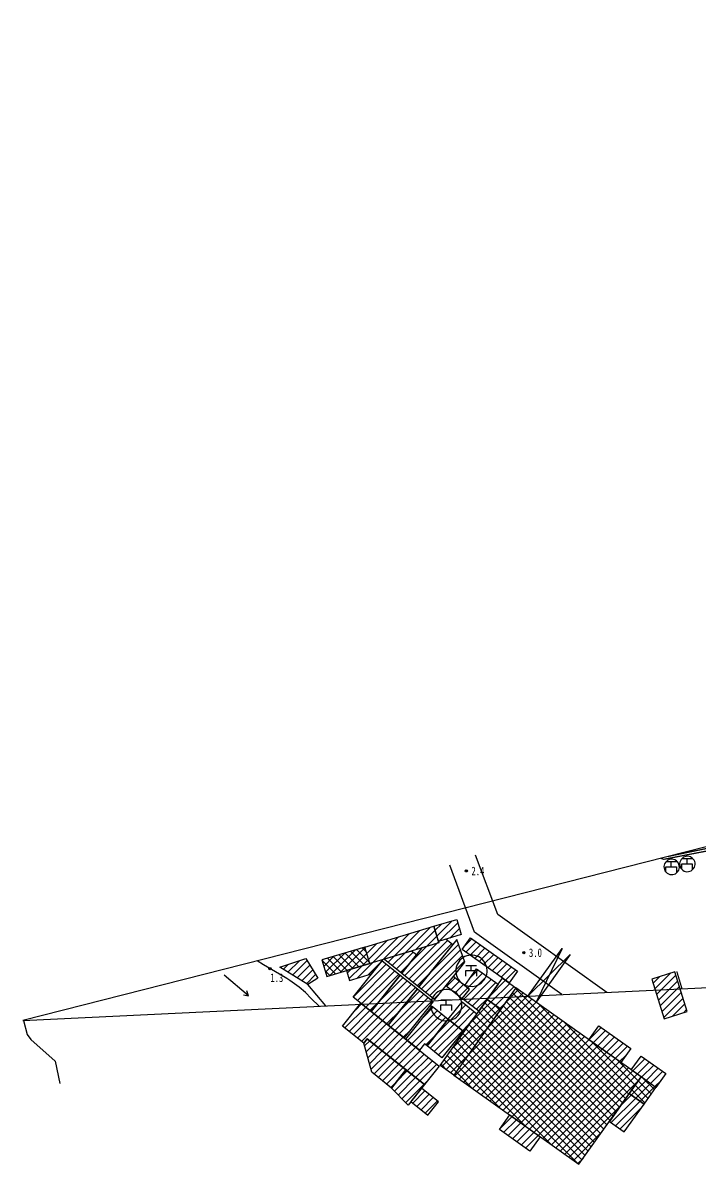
# Model space of a CAD drawing. Header units: metres. Extents: x 494039 to 619385, y 3351420 to 3402703.
# Drawn here: x 535820 to 536138, y 3373534 to 3374070 of the extents above; entities that cross this region are included whole.
import ezdxf
from ezdxf.enums import TextEntityAlignment as Align

# ---------------------------------------------------------------- set-up
doc = ezdxf.new("R2010")
doc.units = ezdxf.units.M
for name, pattern in [('2430', [0]), ('4440', [0]), ('8522', [0])]:
    doc.linetypes.add(name, pattern=pattern)
for name, color, linetype in [('210100', 130, 'Continuous'), ('220200', 130, 'Continuous'), ('261301', 141, 'Continuous'), ('310300', 8, 'Continuous'), ('310500', 8, 'Continuous'), ('321400', 8, 'Continuous'), ('380201', 8, '2430'), ('430600', 8, '4440'), ('450200', 8, 'Continuous'), ('450502', 8, 'Continuous'), ('720100', 8, 'Continuous'), ('760202', 8, '8522'), ('范围线', 8, 'Continuous')]:
    doc.layers.add(name, color=color, linetype=linetype)
pattern_1 = [(45, (0, 0), (-1.767766953, 1.767766953), []), (135, (0, 0), (-1.767766953, -1.767766953), [])]
pattern_2 = [(45, (0, 0), (-1.767766953, 1.767766953), [])]

# ---------------------------------------------------------------- blocks, each defined once
blk = doc.blocks.new('gu')
at = {"flags": 128}
for points in [[(3.75, 0), (-3.75, 0)], [(2.71, -0.6), (3.75, 0), (3.75, 0), (2.71, 0.6)]]:
    blk.add_lwpolyline(points, dxfattribs=at)
blk = doc.blocks.new('p_point')
for radius in [0.25, 0.2, 0.15, 0.1, 0.05]:
    blk.add_circle((0, 0), radius)
blk.add_point((0, 0))
blk = doc.blocks.new('gc018')
at = {"linetype": 'Continuous', "flags": 128}
for points in [[(-1.25, 1.2), (0, 1.2), (1.25, 1.2)], [(-1.25, -1.3), (-1.25, 0), (1.25, 0), (1.25, -1.3)], [(0, 0), (0, 1.2)]]:
    blk.add_lwpolyline(points, dxfattribs=at)
blk = doc.blocks.new('1-3&1-4')
at = {"layer": '310300', "linetype": 'Continuous'}
h = blk.add_hatch(dxfattribs=at)
h.set_pattern_fill('ANSI31', color=8, scale=20, style=0)
h.set_pattern_definition(pattern_2)
h.paths.add_polyline_path([(535980.418, 3373635.7601), (536012.9392, 3373645.5), (536015.2821, 3373637.6771), (535982.761, 3373627.9372)])
h = blk.add_hatch(dxfattribs=at)
h.set_pattern_fill('ANSI31', color=8, scale=20, style=0)
h.set_pattern_definition(pattern_2)
h.paths.add_polyline_path([(536012.9392, 3373645.5), (536023.6457, 3373648.7066), (536025.7855, 3373641.5619), (536015.079, 3373638.3553)])
h = blk.add_hatch(dxfattribs=at)
h.set_pattern_fill('ANSI31', color=8, scale=20, style=0)
h.set_pattern_definition(pattern_2)
h.paths.add_polyline_path([(536005.9158, 3373617.0077), (536021.7809, 3373636.8347), (536018.5728, 3373639.4017), (536015.079, 3373638.3553), (536015.2821, 3373637.6771), (536007.3219, 3373635.293), (535997.853, 3373623.4594)])
h = blk.add_hatch(dxfattribs=at)
h.set_pattern_fill('ANSI31', color=8, scale=20, style=0)
h.set_pattern_definition(pattern_2)
h.paths.add_polyline_path([(536013.3525, 3373611.057), (536023.3374, 3373623.5354), (536027.4241, 3373628.6426), (536023.7607, 3373639.3089), (536005.9158, 3373617.0077)])
h = blk.add_hatch(dxfattribs=at)
h.set_pattern_fill('ANSI31', color=8, scale=20, style=0)
h.set_pattern_definition(pattern_2)
h.paths.add_polyline_path([(536026.1972, 3373634.6162), (536030.1126, 3373640.1177), (536052.2191, 3373624.3845), (536048.3036, 3373618.883)])
h = blk.add_hatch(dxfattribs=at)
h.set_pattern_fill('ANSI31', color=8, scale=20, style=0)
h.set_pattern_definition(pattern_2)
h.paths.add_polyline_path([(536004.7197, 3373632.041), (536002.4711, 3373633.8403), (535989.6708, 3373630.0066), (535997.853, 3373623.4594)])
h = blk.add_hatch(dxfattribs=at)
h.set_pattern_fill('ANSI31', color=8, scale=20, style=0)
h.set_pattern_definition(pattern_2)
h.paths.add_polyline_path([(535958.3999, 3373621.0313), (535953.6477, 3373618.1215), (535940.4433, 3373626.2922), (535952.7164, 3373630.3135)])
h = blk.add_hatch(dxfattribs=at)
h.set_pattern_fill('ANSI31', color=8, scale=20, style=0)
h.set_pattern_definition(pattern_2)
h.paths.add_polyline_path([(535971.8216, 3373624.6609), (535973.2252, 3373619.9743), (535983.647, 3373623.0956), (535989.0214, 3373629.8121)])
h = blk.add_hatch(dxfattribs=at)
h.set_pattern_fill('ANSI31', color=8, scale=20, style=0)
h.set_pattern_definition(pattern_2)
h.paths.add_polyline_path([(535974.9349, 3373612.2079), (535988.6378, 3373629.3328), (535997.121, 3373622.5447), (535983.4181, 3373605.4198)])
h = blk.add_hatch(dxfattribs=at)
h.set_pattern_fill('ANSI31', color=8, scale=20, style=0)
h.set_pattern_definition(pattern_2)
h.paths.add_polyline_path([(535983.4181, 3373605.4198), (535997.121, 3373622.5447), (536005.1839, 3373616.093), (535991.4809, 3373598.9681)])
h = blk.add_hatch(dxfattribs=at)
h.set_pattern_fill('ANSI31', color=8, scale=20, style=0)
h.set_pattern_definition(pattern_2)
h.paths.add_polyline_path([(536034.0568, 3373605.606), (536026.2448, 3373611.5208), (536029.6814, 3373615.8157), (536027.3977, 3373617.643), (536032.9792, 3373625.4854), (536043.0859, 3373618.2925)])
h = blk.add_hatch(dxfattribs=at)
h.set_pattern_fill('ANSI31', color=8, scale=20, style=0)
h.set_pattern_definition(pattern_2)
h.paths.add_polyline_path([(536115.4179, 3373620.6944), (536121.195, 3373602.0467), (536132.0535, 3373605.4107), (536126.2763, 3373624.0585)])
h = blk.add_hatch(dxfattribs=at)
h.set_pattern_fill('ANSI31', color=8, scale=20, style=0)
h.set_pattern_definition(pattern_2)
h.paths.add_polyline_path([(536018.6112, 3373617.629), (536026.2448, 3373611.5208), (536029.6814, 3373615.8157), (536022.0479, 3373621.9238)])
h = blk.add_hatch(dxfattribs=at)
h.set_pattern_fill('ANSI31', color=8, scale=20, style=0)
h.set_pattern_definition(pattern_2)
h.paths.add_polyline_path([(536037.9377, 3373611.059), (536045.1191, 3373621.1494), (536051.5163, 3373616.5966), (536044.3349, 3373606.5061)])
h = blk.add_hatch(dxfattribs=at)
h.set_pattern_fill('ANSI31', color=8, scale=20, style=0)
h.set_pattern_definition(pattern_2)
h.paths.add_polyline_path([(535991.4809, 3373598.9681), (536005.1839, 3373616.093), (536012.6206, 3373610.1423), (535998.9176, 3373593.0174)])
h = blk.add_hatch(dxfattribs=at)
h.set_pattern_fill('ANSI31', color=8, scale=20, style=0)
h.set_pattern_definition(pattern_2)
h.paths.add_polyline_path([(536015.4227, 3373579.8104), (536008.4413, 3373571.0856), (535981.5502, 3373592.6032), (535979.9506, 3373590.6042), (535969.9754, 3373598.5862), (535978.5564, 3373609.3101)])
h = blk.add_hatch(dxfattribs=at)
h.set_pattern_fill('ANSI31', color=8, scale=20, style=0)
h.set_pattern_definition(pattern_2)
h.paths.add_polyline_path([(535999.6806, 3373592.4069), (536012.0685, 3373607.8884), (536019.714, 3373601.7706), (536009.7293, 3373589.2924), (536008.5735, 3373590.2172), (536006.1704, 3373587.2139)])
h = blk.add_hatch(dxfattribs=at)
h.set_pattern_fill('ANSI31', color=8, scale=20, style=0)
h.set_pattern_definition(pattern_2)
h.paths.add_polyline_path([(536019.714, 3373601.7706), (536026.2517, 3373609.9409), (536033.1904, 3373604.3887), (536026.7153, 3373596.1683)])
h = blk.add_hatch(dxfattribs=at)
h.set_pattern_fill('ANSI31', color=8, scale=20, style=0)
h.set_pattern_definition(pattern_2)
h.paths.add_polyline_path([(536026.7153, 3373596.1683), (536016.7306, 3373583.6901), (536009.7293, 3373589.2924), (536019.714, 3373601.7706)])
h = blk.add_hatch(dxfattribs=at)
h.set_pattern_fill('ANSI31', color=8, scale=20, style=0)
h.set_pattern_definition(pattern_2)
h.paths.add_polyline_path([(536085.8065, 3373592.1921), (536090.4762, 3373598.7534), (536105.4963, 3373588.0635), (536100.8266, 3373581.5022)])
h = blk.add_hatch(dxfattribs=at)
h.set_pattern_fill('ANSI31', color=8, scale=20, style=0)
h.set_pattern_definition(pattern_2)
h.paths.add_polyline_path([(535992.9244, 3373569.4589), (535983.6679, 3373576.8657), (535979.9506, 3373590.6042), (535981.5502, 3373592.6032), (535999.7749, 3373578.0202)])
h = blk.add_hatch(dxfattribs=at)
h.set_pattern_fill('ANSI31', color=8, scale=20, style=0)
h.set_pattern_definition(pattern_2)
h.paths.add_polyline_path([(536105.7163, 3373578.0222), (536110.3236, 3373584.4958), (536121.9307, 3373576.235), (536117.3234, 3373569.7614)])
h = blk.add_hatch(dxfattribs=at)
h.set_pattern_fill('ANSI31', color=8, scale=20, style=0)
h.set_pattern_definition(pattern_2)
h.paths.add_polyline_path([(536008.4413, 3373571.0856), (536000.755, 3373561.4798), (535992.9244, 3373569.4589), (535999.7749, 3373578.0202)])
h = blk.add_hatch(dxfattribs=at)
h.set_pattern_fill('ANSI31', color=8, scale=20, style=0)
h.set_pattern_definition(pattern_2)
h.paths.add_polyline_path([(536002.0431, 3373563.0896), (536010.0347, 3373556.6948), (536015.1064, 3373563.033), (536007.1147, 3373569.4277)])
h = blk.add_hatch(dxfattribs=at)
h.set_pattern_fill('ANSI31', color=8, scale=20, style=0)
h.set_pattern_definition(pattern_2)
h.paths.add_polyline_path([(536095.4436, 3373553.8026), (536102.4278, 3373548.8319), (536111.7623, 3373561.9476), (536104.7781, 3373566.9183)])
h = blk.add_hatch(dxfattribs=at)
h.set_pattern_fill('ANSI31', color=8, scale=20, style=0)
h.set_pattern_definition(pattern_2)
h.paths.add_polyline_path([(536062.9468, 3373546.5971), (536058.0514, 3373539.7187), (536043.7116, 3373549.9244), (536048.607, 3373556.8027)])
at = {"layer": '310500', "linetype": 'Continuous'}
h = blk.add_hatch(dxfattribs=at)
h.set_pattern_fill('ANSI37', color=8, scale=20, style=0)
h.set_pattern_definition(pattern_1)
h.paths.add_polyline_path([(535960.21, 3373629.7079), (535962.5529, 3373621.8849), (535982.761, 3373627.9372), (535980.418, 3373635.7601)])
h = blk.add_hatch(dxfattribs=at)
h.set_pattern_fill('ANSI37', color=8, scale=20, style=0)
h.set_pattern_definition(pattern_1)
h.paths.add_polyline_path([(536081.1135, 3373533.6677), (536110.3392, 3373574.7321), (536051.5163, 3373616.5966), (536022.2906, 3373575.5322)])
h = blk.add_hatch(dxfattribs=at)
h.set_pattern_fill('ANSI37', color=8, scale=20, style=0)
h.set_pattern_definition(pattern_1)
h.paths.add_polyline_path([(536022.2906, 3373575.5322), (536015.8935, 3373580.085), (536037.9377, 3373611.059), (536044.3349, 3373606.5061)])
h = blk.add_hatch(dxfattribs=at)
h.set_pattern_fill('ANSI37', color=8, scale=20, style=0)
h.set_pattern_definition(pattern_1)
h.paths.add_polyline_path([(536104.7781, 3373566.9183), (536111.7623, 3373561.9476), (536117.3234, 3373569.7614), (536110.3392, 3373574.7321)])
at = {"layer": '210100', "color": 141, "linetype": 'Continuous', "elevation": 1.5637, "flags": 128}
blk.add_lwpolyline([(535958.9786, 3373607.9122), (535955.2866, 3373611.628), (535952.4773, 3373614.3004), (535949.5556, 3373616.8278), (535947.4506, 3373618.4282), (535945.2358, 3373619.9462), (535943.7272, 3373620.9167), (535940.2726, 3373623.0225), (535932.8856, 3373627.3469), (535929.807, 3373629.2087)], dxfattribs=at)
at = {"layer": '220200', "color": 141, "linetype": 'Continuous', "const_width": 0.6, "flags": 128}
blk.add_lwpolyline([(536223.2507, 3373698.9965), (536123.0828, 3373678.3439)], dxfattribs=at)
at = {"layer": '220200', "color": 141, "linetype": 'Continuous', "const_width": 0.6, "elevation": 2.0046, "flags": 128}
blk.add_lwpolyline([(536131.6648, 3373680.5256), (536131.7693, 3373680.1348)], dxfattribs=at)
at = {"layer": '310300', "color": 8, "linetype": 'Continuous', "flags": 128}
for points, elevation in [([(535980.418, 3373635.7601), (536012.9392, 3373645.5), (536015.2821, 3373637.6771), (535982.761, 3373627.9372)], 10.8427), ([(536012.9392, 3373645.5), (536023.6457, 3373648.7066), (536025.7855, 3373641.5619), (536015.079, 3373638.3553)], 10.8427), ([(536005.9158, 3373617.0077), (536021.7809, 3373636.8347), (536018.5728, 3373639.4017), (536015.079, 3373638.3553), (536015.2821, 3373637.6771), (536007.3219, 3373635.293), (535997.853, 3373623.4594)], 6.8585), ([(536013.3525, 3373611.057), (536023.3374, 3373623.5354), (536027.4241, 3373628.6426), (536023.7607, 3373639.3089), (536005.9158, 3373617.0077)], 6.8585), ([(536026.1972, 3373634.6162), (536030.1126, 3373640.1177), (536052.2191, 3373624.3845), (536048.3036, 3373618.883)], 10.0801), ([(536004.7197, 3373632.041), (536002.4711, 3373633.8403), (535989.6708, 3373630.0066), (535997.853, 3373623.4594)], 6.8585), ([(535958.3999, 3373621.0313), (535953.6477, 3373618.1215), (535940.4433, 3373626.2922), (535952.7164, 3373630.3135)], 9.1987), ([(535971.8216, 3373624.6609), (535973.2252, 3373619.9743), (535983.647, 3373623.0956), (535989.0214, 3373629.8121)], 9.1987), ([(535974.9349, 3373612.2079), (535988.6378, 3373629.3328), (535997.121, 3373622.5447), (535983.4181, 3373605.4198)], 6.866), ([(535983.4181, 3373605.4198), (535997.121, 3373622.5447), (536005.1839, 3373616.093), (535991.4809, 3373598.9681)], 6.866), ([(536034.0568, 3373605.606), (536026.2448, 3373611.5208), (536029.6814, 3373615.8157), (536027.3977, 3373617.643), (536032.9792, 3373625.4854), (536043.0859, 3373618.2925)], 7.3029), ([(536115.4179, 3373620.6944), (536121.195, 3373602.0467), (536132.0535, 3373605.4107), (536126.2763, 3373624.0585)], 5.6941), ([(536018.6112, 3373617.629), (536026.2448, 3373611.5208), (536029.6814, 3373615.8157), (536022.0479, 3373621.9238)], 12.6052), ([(536037.9377, 3373611.059), (536045.1191, 3373621.1494), (536051.5163, 3373616.5966), (536044.3349, 3373606.5061)], 9.1938), ([(535991.4809, 3373598.9681), (536005.1839, 3373616.093), (536012.6206, 3373610.1423), (535998.9176, 3373593.0174)], 6.866), ([(536015.4227, 3373579.8104), (536008.4413, 3373571.0856), (535981.5502, 3373592.6032), (535979.9506, 3373590.6042), (535969.9754, 3373598.5862), (535978.5564, 3373609.3101)], 9.6307), ([(535999.6806, 3373592.4069), (536012.0685, 3373607.8884), (536019.714, 3373601.7706), (536009.7293, 3373589.2924), (536008.5735, 3373590.2172), (536006.1704, 3373587.2139)], 6.866), ([(536019.714, 3373601.7706), (536026.2517, 3373609.9409), (536033.1904, 3373604.3887), (536026.7153, 3373596.1683)], 6.977), ([(536026.7153, 3373596.1683), (536016.7306, 3373583.6901), (536009.7293, 3373589.2924), (536019.714, 3373601.7706)], 6.9178), ([(536085.8065, 3373592.1921), (536090.4762, 3373598.7534), (536105.4963, 3373588.0635), (536100.8266, 3373581.5022)], 9.3962), ([(536105.7163, 3373578.0222), (536110.3236, 3373584.4958), (536121.9307, 3373576.235), (536117.3234, 3373569.7614)], 9.0111), ([(536008.4413, 3373571.0856), (536000.755, 3373561.4798), (535992.9244, 3373569.4589), (535999.7749, 3373578.0202)], 7.2362), ([(536002.0431, 3373563.0896), (536010.0347, 3373556.6948), (536015.1064, 3373563.033), (536007.1147, 3373569.4277)], 6.2488), ([(536095.4436, 3373553.8026), (536102.4278, 3373548.8319), (536111.7623, 3373561.9476), (536104.7781, 3373566.9183)], 9.7813), ([(536062.9468, 3373546.5971), (536058.0514, 3373539.7187), (536043.7116, 3373549.9244), (536048.607, 3373556.8027)], 7.3522)]:
    blk.add_lwpolyline(points, close=True, dxfattribs=dict(at, elevation=elevation))
blk.add_lwpolyline([(535992.9244, 3373569.4589), (535983.6679, 3373576.8657), (535979.9506, 3373590.6042), (535981.5502, 3373592.6032), (535999.7749, 3373578.0202)], close=True, dxfattribs=at)
at = {"layer": '310500', "color": 8, "linetype": 'Continuous', "flags": 128}
for points, elevation in [([(535960.21, 3373629.7079), (535962.5529, 3373621.8849), (535982.761, 3373627.9372), (535980.418, 3373635.7601)], 13.3408), ([(536081.1135, 3373533.6677), (536110.3392, 3373574.7321), (536051.5163, 3373616.5966), (536022.2906, 3373575.5322)], 24.8226), ([(536022.2906, 3373575.5322), (536015.8935, 3373580.085), (536037.9377, 3373611.059), (536044.3349, 3373606.5061)], 14.2126), ([(536104.7781, 3373566.9183), (536111.7623, 3373561.9476), (536117.3234, 3373569.7614), (536110.3392, 3373574.7321)], 30.1916)]:
    blk.add_lwpolyline(points, close=True, dxfattribs=dict(at, elevation=elevation))
at = {"layer": '321400', "color": 8, "linetype": 'Continuous', "flags": 128}
for points, elevation in [([(536121.759, 3373675.4848), (536121.4199, 3373674.8947), (536121.1969, 3373674.2517), (536121.0981, 3373673.5783), (536121.1267, 3373672.8984), (536121.282, 3373672.2357), (536121.5582, 3373671.6137), (536121.9459, 3373671.0543), (536122.6256, 3373670.4296), (536123.2157, 3373670.0905), (536123.8587, 3373669.8675), (536124.5321, 3373669.7687), (536125.2121, 3373669.7973), (536125.8747, 3373669.9526), (536126.4967, 3373670.2288), (536127.0561, 3373670.6165), (536127.6808, 3373671.2962), (536128.02, 3373671.8863), (536128.2429, 3373672.5293), (536128.3418, 3373673.2027), (536128.3131, 3373673.8826), (536128.1579, 3373674.5453), (536127.8816, 3373675.1673), (536127.494, 3373675.7267), (536127.0086, 3373676.2038), (536126.2242, 3373676.6906), (536125.5811, 3373676.9135), (536124.9078, 3373677.0124), (536124.2278, 3373676.9837), (536123.5651, 3373676.8285), (536122.9431, 3373676.5522), (536122.3837, 3373676.1645), (536121.9066, 3373675.6792)], 12.6451), ([(536129.1448, 3373676.8732), (536128.8056, 3373676.2831), (536128.5827, 3373675.6401), (536128.4838, 3373674.9667), (536128.5125, 3373674.2868), (536128.6677, 3373673.6241), (536128.944, 3373673.0021), (536129.3316, 3373672.4427), (536130.0114, 3373671.818), (536130.6014, 3373671.4789), (536131.2445, 3373671.2559), (536131.9179, 3373671.1571), (536132.5978, 3373671.1857), (536133.2605, 3373671.341), (536133.8825, 3373671.6172), (536134.4419, 3373672.0049), (536135.0666, 3373672.6846), (536135.4057, 3373673.2747), (536135.6287, 3373673.9177), (536135.7275, 3373674.5911), (536135.6989, 3373675.271), (536135.5436, 3373675.9337), (536135.2674, 3373676.5557), (536134.8797, 3373677.1151), (536134.3944, 3373677.5922), (536133.6099, 3373678.079), (536132.9669, 3373678.3019), (536132.2935, 3373678.4008), (536131.6135, 3373678.3721), (536130.9509, 3373678.2169), (536130.3289, 3373677.9406), (536129.7695, 3373677.5529), (536129.2924, 3373677.0676)], 12.6451), ([(536024.121, 3373628.0515), (536023.7211, 3373627.1687), (536023.4409, 3373626.2409), (536023.2853, 3373625.2843), (536023.2569, 3373624.3156), (536023.3563, 3373623.3516), (536023.5818, 3373622.409), (536023.9294, 3373621.5043), (536024.3931, 3373620.6533), (536024.9647, 3373619.8707), (536025.6344, 3373619.1701), (536026.3905, 3373618.5638), (536027.1321, 3373618.1086), (536028.0149, 3373617.7087), (536028.9426, 3373617.4285), (536029.8992, 3373617.2729), (536030.868, 3373617.2445), (536031.832, 3373617.344), (536032.7746, 3373617.5694), (536033.6792, 3373617.917), (536034.5303, 3373618.3807), (536035.3129, 3373618.9523), (536036.0134, 3373619.622), (536036.6197, 3373620.3782), (536037.075, 3373621.1197), (536037.4749, 3373622.0025), (536037.7551, 3373622.9302), (536037.9107, 3373623.8868), (536037.939, 3373624.8556), (536037.8396, 3373625.8196), (536037.6141, 3373626.7622), (536037.2665, 3373627.6669), (536036.8029, 3373628.5179), (536036.2312, 3373629.3005), (536035.5615, 3373630.0011), (536034.8054, 3373630.6073), (536034.0639, 3373631.0626), (536033.1811, 3373631.4625), (536032.2533, 3373631.7427), (536031.2967, 3373631.8983), (536030.328, 3373631.9266), (536029.3639, 3373631.8272), (536028.4214, 3373631.6017), (536027.5167, 3373631.2541), (536026.6656, 3373630.7905), (536025.883, 3373630.2188), (536025.1825, 3373629.5491), (536024.5762, 3373628.793)], 11.7093), ([(536012.2941, 3373611.8974), (536011.8942, 3373611.0146), (536011.614, 3373610.0868), (536011.4584, 3373609.1302), (536011.43, 3373608.1615), (536011.5294, 3373607.1974), (536011.7549, 3373606.2549), (536012.1025, 3373605.3502), (536012.5662, 3373604.4991), (536013.1378, 3373603.7165), (536013.8075, 3373603.016), (536014.5636, 3373602.4097), (536015.3051, 3373601.9545), (536016.188, 3373601.5546), (536017.1157, 3373601.2744), (536018.0723, 3373601.1187), (536019.041, 3373601.0904), (536020.0051, 3373601.1898), (536020.9477, 3373601.4153), (536021.8523, 3373601.7629), (536022.7034, 3373602.2265), (536023.486, 3373602.7982), (536024.1865, 3373603.4679), (536024.7928, 3373604.224), (536025.2481, 3373604.9655), (536025.6479, 3373605.8483), (536025.9281, 3373606.7761), (536026.0838, 3373607.7327), (536026.1121, 3373608.7014), (536026.0127, 3373609.6655), (536025.7872, 3373610.608), (536025.4396, 3373611.5127), (536024.976, 3373612.3638), (536024.4043, 3373613.1464), (536023.7346, 3373613.8469), (536022.9785, 3373614.4532), (536022.237, 3373614.9084), (536021.3542, 3373615.3083), (536020.4264, 3373615.5885), (536019.4698, 3373615.7442), (536018.5011, 3373615.7725), (536017.537, 3373615.6731), (536016.5945, 3373615.4476), (536015.6898, 3373615.1), (536014.8387, 3373614.6363), (536014.0561, 3373614.0647), (536013.3556, 3373613.395), (536012.7493, 3373612.6389)], 10.5984)]:
    blk.add_lwpolyline(points, close=True, dxfattribs=dict(at, elevation=elevation))
at = {"layer": '380201', "color": 8, "linetype": '2430', "const_width": 0.6, "flags": 128}
blk.add_lwpolyline([(536119.5995, 3373677.4583), (536120.983, 3373676.9739), (536210.57, 3373694.2432)], dxfattribs=at)
at = {"layer": '380201', "color": 8, "linetype": '2430', "const_width": 0.6, "elevation": 10.9628, "flags": 128}
blk.add_lwpolyline([(536127.1203, 3373624.3199), (536129.5828, 3373616.1279)], dxfattribs=at)
at = {"layer": '430600', "color": 8, "linetype": '4440', "flags": 128}
for points in [[(536094.2589, 3373614.4268), (536043.0385, 3373651.0527), (536032.5159, 3373678.8735)], [(536073.0205, 3373613.4041), (536032.0856, 3373642.6752), (536020.3767, 3373674.1772)]]:
    blk.add_lwpolyline(points, dxfattribs=at)
at = {"layer": '450200', "color": 8, "linetype": 'Continuous'}
for p, q in [((536073.2201, 3373635.0647), (536060.9763, 3373609.853)), ((536057.1261, 3373612.615), (536077.0758, 3373632.2999))]:
    blk.add_line(p, q, dxfattribs=at)
at = {"layer": '450200', "color": 8, "linetype": 'Continuous', "flags": 128}
for points in [[(536057.1261, 3373612.615), (536073.2201, 3373635.0647)], [(536077.0758, 3373632.2999), (536060.9763, 3373609.853)]]:
    blk.add_lwpolyline(points, dxfattribs=at)
at = {"layer": '450502', "color": 8, "linetype": 'Continuous', "flags": 128}
blk.add_lwpolyline([(535819.8915, 3373601.2142), (535821.7313, 3373594.5967), (535823.4314, 3373592.2897), (535834.8659, 3373582.0263), (535836.9714, 3373571.6567)], dxfattribs=at)
at = {"layer": '760202', "color": 8, "linetype": '8522', "flags": 128}
blk.add_lwpolyline([(535962.0568, 3373608.0604), (535953.6477, 3373618.1215)], dxfattribs=at)
at = {"layer": '范围线', "color": 8}
blk.add_lwpolyline([(535819.6419, 3373601.2022), (537627.1126, 3373688.2437), (538787.7298, 3373876.5354), (540484.0612, 3374633.6129), (539516.8326, 3374541.113), (537774.5038, 3374098.173), (535819.6419, 3373601.2022)], dxfattribs=at)
at = {"layer": '261301', "color": 141, "linetype": 'Continuous', "xscale": 2, "yscale": 2, "rotation": 319.7448271507072}
blk.add_blockref('gu', (535920.0857, 3373617.6989, 1.5637), dxfattribs=at)
at = {"layer": '321400', "color": 8, "linetype": 'Continuous', "xscale": 2, "yscale": 2}
for p in [(536124.5558, 3373673.5151), (536131.9416, 3373674.9035), (536030.4658, 3373624.6563), (536018.6389, 3373608.5022)]:
    blk.add_blockref('gc018', p, dxfattribs=at)
at = {"layer": '720100', "color": 8, "linetype": 'Continuous', "xscale": 2, "yscale": 2, "zscale": 2}
for p in [(536028.1736, 3373671.5204, 2.3976), (536055.2108, 3373633.0891, 2.9785), (535935.8671, 3373625.6012, 1.288)]:
    blk.add_blockref('p_point', p, dxfattribs=at)
at = {"layer": '720100', "color": 8, "width": 0.75}
for s, p in [('2.4', (536030.5736, 3373671.5204, 2.3976)), ('3.0', (536057.6108, 3373633.0891, 2.9785)), ('1.3', (535936.0003, 3373621.3064, 1.288))]:
    blk.add_text(s, height=4, dxfattribs=at).set_placement(p, align=Align.MIDDLE_LEFT)

msp = doc.modelspace()

# ---------------------------------------------------------------- block references
msp.add_blockref('1-3&1-4', (0, 0))

doc.saveas('drawing.dxf')
